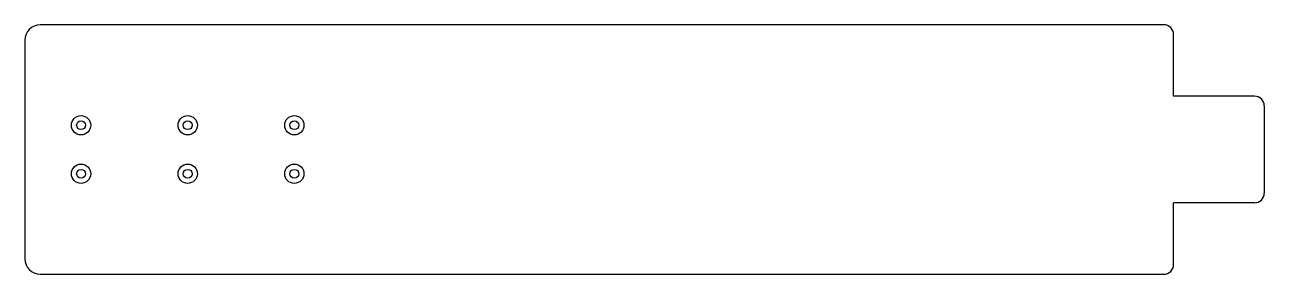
# Model space of a CAD drawing. Header units: millimetres. Extents: x -328 to 312, y -64 to 64.
import ezdxf

# ---------------------------------------------------------------- set-up
doc = ezdxf.new("R2010")
doc.units = ezdxf.units.MM

msp = doc.modelspace()

# ---------------------------------------------------------------- linework, layer by layer
at = {"color": 7, "linetype": 'Continuous', "lineweight": 25}
for p, q in [((259.91, 64.28), (-319.5, 64.28)), ((264.91, 27.5), (264.91, 59.28)), ((-327.5, 56.28), (-327.5, -56.28)), ((306.66, 27.5), (264.91, 27.5)), ((311.66, 22.5), (311.66, -22.5)), ((264.91, -59.28), (264.91, -27.5)), ((306.66, -27.5), (264.91, -27.5)), ((-319.5, -64.28), (259.91, -64.28))]:
    msp.add_line(p, q, dxfattribs=at)
for centre, radius in [((-298.5, 12.5), 4.98), ((-298.5, 12.5), 2.25), ((-243.5, 12.5), 4.98), ((-243.5, 12.5), 2.25), ((-188.5, 12.5), 4.98), ((-188.5, 12.5), 2.25), ((-298.5, -12.5), 4.98), ((-298.5, -12.5), 2.25), ((-243.5, -12.5), 4.98), ((-243.5, -12.5), 2.25), ((-188.5, -12.5), 4.98), ((-188.5, -12.5), 2.25)]:
    msp.add_circle(centre, radius, dxfattribs=at)
for centre, radius, start, end in [((-319.5, 56.28), 8, 90, 180), ((259.91, 59.28), 5, 0, 90), ((306.66, 22.5), 5, 0, 90), ((306.66, -22.5), 5, 270, 0), ((-319.5, -56.28), 8, 180, 270), ((259.91, -59.28), 5, 270, 0)]:
    msp.add_arc(centre, radius, start, end, dxfattribs=at)

doc.saveas('drawing.dxf')
